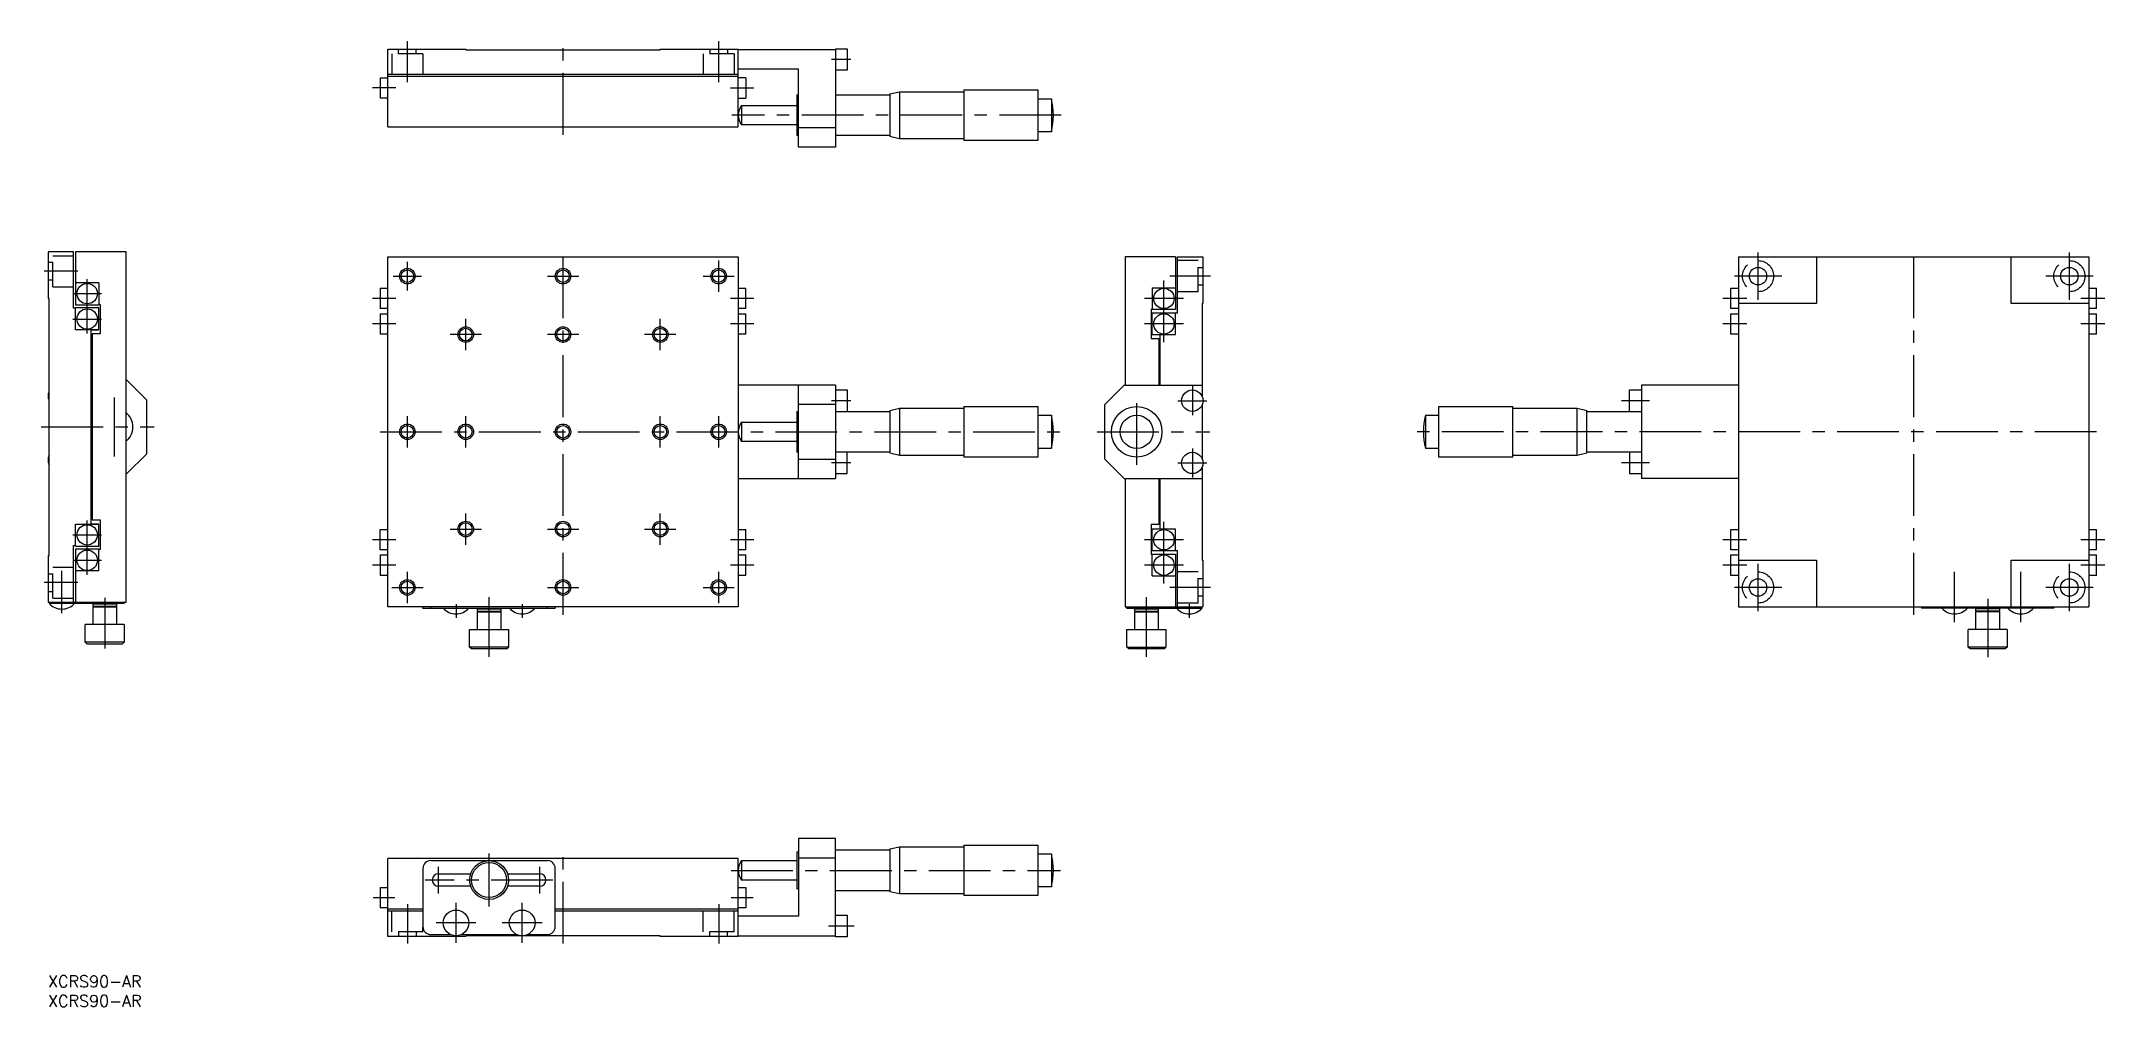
# Model space of a CAD drawing. Extents: x -2 to 529, y -8 to 240.
import ezdxf

# ---------------------------------------------------------------- set-up
doc = ezdxf.new("R2010")
doc.units = 0
doc.header["$LTSCALE"] = 0.5
doc.linetypes.add('CENTER', pattern=[50.8, 31.75, -6.35, 6.35, -6.35])
doc.linetypes.add('DASHED', pattern=[19.05, 12.7, -6.35])
for name, color, linetype in [('MSM_CENTER', 1, 'CENTER'), ('MSM_CONTINUOUS', 7, 'CONTINUOUS'), ('MSM_DASHED', 4, 'DASHED'), ('MSM_NARROW', 5, 'CONTINUOUS'), ('MSM_PART_NUMBER', 7, 'CONTINUOUS')]:
    doc.layers.add(name, color=color, linetype=linetype)
doc.styles.get("Standard").update_dxf_attribs({"font": 'txt.shx', "height": 3, "bigfont": 'bigfont.shx'})

# ---------------------------------------------------------------- blocks, each defined once
blk = doc.blocks.new('*U2')
at = {"layer": 'MSM_PART_NUMBER'}
blk.add_text('XCRS90-AR', height=3, dxfattribs=at).set_placement((0, -3))
blk = doc.blocks.new('*U3')
at = {"layer": 'MSM_PART_NUMBER'}
blk.add_text('XCRS90-AR', height=3, dxfattribs=at).set_placement((0, -8))

msp = doc.modelspace()

# ---------------------------------------------------------------- linework, layer by layer
at = {"layer": 'MSM_CENTER'}
for p, q in [((92.33, 229.6), (92.33, 240.1)), ((132.33, 216.1), (132.33, 239.9)), ((172.33, 229.6), (172.33, 240.1)), ((206.33, 235.4), (201.33, 235.4)), ((89.33, 228.1), (83.33, 228.1)), ((175.33, 228.1), (181.33, 228.1)), ((260.33, 221.1), (175.73, 221.1)), ((132.33, 92.74), (132.33, 186.74)), ((439.43, 173.66), (439.43, 185.83)), ((479.43, 92.74), (479.43, 186.74)), ((519.43, 173.66), (519.43, 185.83)), ((7.64, 180.99), (-1.04, 180.99)), ((92.33, 176.09), (92.33, 183.39)), ((172.33, 175.72), (172.33, 183.77)), ((6.34, 175.26), (13.76, 175.26)), ((10.05, 165.01), (10.05, 178.98)), ((88.68, 179.74), (95.98, 179.74)), ((128.3, 179.74), (136.35, 179.74)), ((168.3, 179.74), (176.35, 179.74)), ((286.75, 162.74), (286.75, 178.74)), ((298.75, 179.74), (288.25, 179.74)), ((445.51, 179.74), (433.34, 179.74)), ((525.51, 179.74), (513.34, 179.74)), ((89.33, 174.01), (83.33, 174.01)), ((181.33, 174.01), (175.33, 174.01)), ((291.75, 174.01), (281.75, 174.01)), ((436.51, 174.01), (430.34, 174.01)), ((528.51, 174.01), (522.34, 174.01)), ((6.34, 168.72), (13.76, 168.72)), ((89.33, 167.47), (83.33, 167.47)), ((111.35, 164.74), (103.3, 164.74)), ((107.33, 160.72), (107.33, 168.77)), ((136.35, 164.74), (128.3, 164.74)), ((161.35, 164.74), (153.3, 164.74)), ((157.33, 160.72), (157.33, 168.77)), ((181.33, 167.47), (175.33, 167.47)), ((291.75, 167.47), (281.75, 167.47)), ((436.51, 167.47), (430.34, 167.47)), ((528.51, 167.47), (522.34, 167.47)), ((17.05, 133.4), (17.05, 148.58)), ((294.05, 151.49), (294.05, 143.99)), ((92.33, 135.72), (92.33, 143.77)), ((107.33, 135.72), (107.33, 143.77)), ((157.33, 135.72), (157.33, 143.77)), ((172.33, 135.72), (172.33, 143.77)), ((206.33, 147.74), (201.33, 147.74)), ((279.75, 131.24), (279.75, 148.24)), ((290.3, 147.74), (297.8, 147.74)), ((411.51, 147.74), (404.34, 147.74)), ((-1.75, 140.99), (27.25, 140.99)), ((85.33, 139.74), (260.33, 139.74)), ((269.55, 139.74), (298.55, 139.74)), ((526.43, 139.74), (351.43, 139.74)), ((294.05, 135.49), (294.05, 127.99)), ((206.33, 131.74), (201.33, 131.74)), ((290.3, 131.74), (297.8, 131.74)), ((411.51, 131.74), (404.34, 131.74)), ((10.05, 103.01), (10.05, 116.98)), ((107.33, 110.72), (107.33, 118.77)), ((157.33, 110.72), (157.33, 118.77)), ((286.75, 100.74), (286.75, 116.74)), ((6.34, 113.26), (13.76, 113.26)), ((89.33, 112.01), (83.33, 112.01)), ((103.3, 114.74), (111.35, 114.74)), ((128.3, 114.74), (136.35, 114.74)), ((153.3, 114.74), (161.35, 114.74)), ((181.33, 112.01), (175.33, 112.01)), ((291.75, 112.01), (281.75, 112.01)), ((436.51, 112.01), (430.34, 112.01)), ((528.51, 112.01), (522.34, 112.01)), ((6.34, 106.72), (13.76, 106.72)), ((7.64, 100.99), (-1.04, 100.99)), ((3.55, 93.1), (3.55, 104.04)), ((89.33, 105.47), (83.33, 105.47)), ((92.33, 95.72), (92.33, 103.77)), ((172.33, 95.72), (172.33, 103.77)), ((181.33, 105.47), (175.33, 105.47)), ((291.75, 105.47), (281.75, 105.47)), ((436.51, 105.47), (430.34, 105.47)), ((439.43, 93.66), (439.43, 105.83)), ((489.93, 90.86), (489.93, 103.79)), ((506.93, 90.86), (506.93, 103.79)), ((519.43, 93.66), (519.43, 105.83)), ((528.51, 105.47), (522.34, 105.47)), ((14.55, 97.08), (14.55, 84.1)), ((88.3, 99.74), (96.35, 99.74)), ((113.33, 81.94), (113.33, 97.24)), ((128.3, 99.74), (136.35, 99.74)), ((168.3, 99.74), (176.35, 99.74)), ((282.25, 81.94), (282.25, 97.24)), ((298.75, 99.74), (288.25, 99.74)), ((445.51, 99.74), (433.34, 99.74)), ((498.43, 96.83), (498.43, 81.86)), ((525.51, 99.74), (513.34, 99.74)), ((104.83, 95.44), (104.83, 91.94)), ((121.83, 95.44), (121.83, 91.94)), ((293.25, 95.44), (293.25, 91.94)), ((132.33, 8.25), (132.33, 32.05)), ((100.33, 21.13), (100.33, 27.97)), ((113.33, 17.73), (113.33, 31.37)), ((126.33, 21.13), (126.33, 27.97)), ((175.51, 27.05), (260.15, 27.05)), ((129.75, 24.55), (96.91, 24.55)), ((83.51, 20.05), (89.15, 20.05)), ((92.33, 18.37), (92.33, 8.23)), ((104.83, 8.43), (104.83, 18.67)), ((121.83, 8.43), (121.83, 18.67)), ((172.33, 18.37), (172.33, 8.23)), ((175.51, 20.05), (181.15, 20.05)), ((109.95, 13.55), (99.71, 13.55)), ((126.95, 13.55), (116.71, 13.55)), ((200.51, 12.75), (207.15, 12.75))]:
    msp.add_line(p, q, dxfattribs=at)
at = {"layer": 'MSM_CONTINUOUS'}
for p, q in [((87.33, 238.1), (107.33, 238.1)), ((87.33, 218.1), (87.33, 238.1)), ((107.33, 238.1), (107.33, 237.9)), ((107.33, 237.9), (157.33, 237.9)), ((157.33, 238.1), (177.33, 238.1)), ((157.33, 237.9), (157.33, 238.1)), ((177.33, 218.1), (177.33, 238.1)), ((202.33, 237.9), (177.33, 237.9)), ((202.33, 238.15), (202.33, 212.9)), ((202.33, 238.15), (205.33, 238.15)), ((205.33, 238.15), (205.33, 232.65)), ((85.33, 230.73), (87.33, 230.73)), ((85.33, 230.73), (85.33, 225.48)), ((177.33, 231.6), (87.33, 231.6)), ((87.33, 231.1), (177.33, 231.1)), ((192.83, 232.9), (177.33, 232.9)), ((179.33, 230.73), (177.33, 230.73)), ((179.33, 230.73), (179.33, 225.48)), ((192.83, 212.9), (192.83, 232.9)), ((205.33, 232.65), (202.33, 232.65)), ((87.33, 225.48), (85.33, 225.48)), ((177.33, 225.48), (179.33, 225.48)), ((178.23, 223.6), (192.43, 223.6)), ((178.23, 223.6), (178.23, 218.6)), ((192.43, 226.35), (192.83, 226.35)), ((192.43, 226.35), (192.43, 215.85)), ((202.33, 226.35), (216.33, 226.35)), ((216.33, 226.6), (218.83, 227.15)), ((216.33, 226.6), (216.33, 215.6)), ((218.83, 227.15), (235.33, 227.15)), ((218.83, 227.15), (218.83, 215.05)), ((235.33, 227.6), (254.33, 227.6)), ((235.33, 227.6), (235.33, 214.6)), ((254.33, 227.6), (254.33, 214.6)), ((254.33, 225.35), (257.83, 225.35)), ((257.83, 225.35), (257.83, 216.85)), ((87.33, 218.1), (177.33, 218.1)), ((192.43, 218.6), (178.23, 218.6)), ((202.33, 217.9), (192.83, 217.9)), ((192.83, 215.85), (192.43, 215.85)), ((202.33, 212.9), (192.83, 212.9)), ((216.33, 215.85), (202.33, 215.85)), ((218.83, 215.05), (216.33, 215.6)), ((235.33, 215.05), (218.83, 215.05)), ((254.33, 214.6), (235.33, 214.6)), ((257.83, 216.85), (254.33, 216.85)), ((6.55, 185.99), (0.05, 185.99)), ((0.05, 185.99), (0.05, 173.99)), ((6.55, 171.49), (6.55, 185.99)), ((20.05, 185.99), (7.05, 185.99)), ((7.05, 185.99), (7.05, 172.39)), ((20.05, 95.99), (20.05, 185.99)), ((87.33, 184.74), (177.33, 184.74)), ((87.33, 94.74), (87.33, 184.74)), ((177.33, 184.74), (177.33, 94.74)), ((289.75, 184.74), (276.75, 184.74)), ((276.75, 184.74), (276.75, 151.74)), ((289.75, 184.74), (289.75, 171.14)), ((290.25, 184.74), (296.75, 184.74)), ((290.25, 170.24), (290.25, 184.74)), ((296.75, 184.74), (296.75, 172.74)), ((434.43, 184.74), (524.43, 184.74)), ((434.43, 184.74), (434.43, 94.74)), ((454.43, 184.74), (454.43, 172.74)), ((504.43, 172.74), (504.43, 184.74)), ((524.43, 184.74), (524.43, 94.74)), ((13.05, 177.99), (7.05, 177.99)), ((13.05, 177.99), (13.05, 172.39)), ((85.33, 176.64), (87.33, 176.64)), ((85.33, 176.64), (85.33, 171.39)), ((177.33, 176.64), (179.33, 176.64)), ((179.33, 171.39), (179.33, 176.64)), ((283.75, 176.74), (283.75, 171.14)), ((283.75, 176.74), (289.75, 176.74)), ((432.43, 176.64), (434.43, 176.64)), ((432.43, 171.39), (432.43, 176.64)), ((524.43, 176.64), (526.43, 176.64)), ((526.43, 171.39), (526.43, 176.64)), ((0.25, 173.99), (0.05, 173.99)), ((0.25, 107.99), (0.25, 173.99)), ((7.05, 171.49), (6.55, 171.49)), ((7.05, 172.39), (13.05, 172.39)), ((13.05, 171.59), (7.05, 171.59)), ((7.05, 165.99), (7.05, 171.59)), ((13.05, 172.49), (13.35, 172.49)), ((13.05, 165.99), (13.05, 171.59)), ((13.35, 172.49), (13.35, 164.89)), ((87.33, 171.39), (85.33, 171.39)), ((85.33, 170.1), (87.33, 170.1)), ((85.33, 170.1), (85.33, 164.85)), ((179.33, 171.39), (177.33, 171.39)), ((177.33, 170.1), (179.33, 170.1)), ((179.33, 164.85), (179.33, 170.1)), ((283.45, 171.24), (283.45, 163.74)), ((283.45, 171.24), (283.75, 171.24)), ((289.75, 171.14), (283.75, 171.14)), ((283.75, 164.74), (283.75, 170.34)), ((283.75, 170.34), (289.75, 170.34)), ((289.75, 164.74), (289.75, 170.34)), ((290.25, 170.24), (289.75, 170.24)), ((296.55, 172.74), (296.55, 148.89)), ((296.75, 172.74), (296.55, 172.74)), ((434.43, 171.39), (432.43, 171.39)), ((432.43, 170.1), (434.43, 170.1)), ((432.43, 164.85), (432.43, 170.1)), ((454.43, 172.74), (434.43, 172.74)), ((524.43, 172.74), (504.43, 172.74)), ((526.43, 171.39), (524.43, 171.39)), ((524.43, 170.1), (526.43, 170.1)), ((526.43, 164.85), (526.43, 170.1)), ((13.05, 165.99), (7.05, 165.99)), ((11.05, 115.99), (11.05, 165.99)), ((11.05, 165.99), (13.05, 165.99)), ((11.35, 164.89), (11.35, 117.09)), ((13.35, 164.89), (11.35, 164.89)), ((87.33, 164.85), (85.33, 164.85)), ((179.33, 164.85), (177.33, 164.85)), ((283.75, 164.74), (289.75, 164.74)), ((285.75, 151.74), (285.75, 164.74)), ((434.43, 164.85), (432.43, 164.85)), ((526.43, 164.85), (524.43, 164.85)), ((283.45, 163.74), (285.45, 163.74)), ((285.45, 163.74), (285.45, 151.74)), ((11.35, 152.99), (11.05, 152.99)), ((20.25, 152.99), (20.05, 152.99)), ((20.25, 152.99), (25.25, 147.99)), ((202.33, 151.74), (177.33, 151.74)), ((192.83, 127.74), (192.83, 151.74)), ((202.33, 151.74), (202.33, 127.74)), ((202.33, 150.49), (205.33, 150.49)), ((205.33, 150.49), (205.33, 144.99)), ((276.55, 151.74), (271.55, 146.74)), ((276.55, 151.74), (296.55, 151.74)), ((406.43, 150.49), (409.43, 150.49)), ((406.43, 144.99), (406.43, 150.49)), ((409.43, 151.74), (409.43, 127.74)), ((434.43, 151.74), (409.43, 151.74)), ((25.25, 147.99), (25.25, 133.99)), ((192.43, 144.99), (192.83, 144.99)), ((192.43, 144.99), (192.43, 134.49)), ((202.33, 146.74), (192.83, 146.74)), ((202.33, 144.99), (216.33, 144.99)), ((216.33, 145.24), (218.83, 145.79)), ((216.33, 145.24), (216.33, 134.24)), ((218.83, 145.79), (235.33, 145.79)), ((218.83, 145.79), (218.83, 133.69)), ((235.33, 146.24), (254.33, 146.24)), ((235.33, 146.24), (235.33, 133.24)), ((254.33, 146.24), (254.33, 133.24)), ((254.33, 143.99), (257.83, 143.99)), ((257.83, 143.99), (257.83, 135.49)), ((271.55, 132.74), (271.55, 146.74)), ((296.55, 146.6), (296.55, 132.89)), ((353.93, 143.99), (357.43, 143.99)), ((353.93, 143.99), (353.93, 135.49)), ((357.43, 146.24), (376.43, 146.24)), ((357.43, 133.24), (357.43, 146.24)), ((376.43, 133.24), (376.43, 146.24)), ((376.43, 145.79), (392.93, 145.79)), ((392.93, 145.79), (395.43, 145.24)), ((392.93, 133.69), (392.93, 145.79)), ((395.43, 134.24), (395.43, 145.24)), ((395.43, 144.99), (409.43, 144.99)), ((178.23, 142.24), (192.43, 142.24)), ((178.23, 142.24), (178.23, 137.24)), ((25.25, 133.99), (20.25, 128.99)), ((192.43, 137.24), (178.23, 137.24)), ((192.83, 134.49), (192.43, 134.49)), ((192.83, 132.74), (202.33, 132.74)), ((216.33, 134.49), (202.33, 134.49)), ((205.33, 128.99), (205.33, 134.49)), ((218.83, 133.69), (216.33, 134.24)), ((235.33, 133.69), (218.83, 133.69)), ((254.33, 133.24), (235.33, 133.24)), ((257.83, 135.49), (254.33, 135.49)), ((276.55, 127.74), (271.55, 132.74)), ((357.43, 135.49), (353.93, 135.49)), ((376.43, 133.24), (357.43, 133.24)), ((392.93, 133.69), (376.43, 133.69)), ((395.43, 134.24), (392.93, 133.69)), ((409.43, 134.49), (395.43, 134.49)), ((406.43, 134.49), (406.43, 128.99)), ((11.35, 128.99), (11.05, 128.99)), ((20.25, 128.99), (20.05, 128.99)), ((177.33, 127.74), (202.33, 127.74)), ((202.33, 128.99), (205.33, 128.99)), ((276.55, 127.74), (296.55, 127.74)), ((276.75, 127.74), (276.75, 94.74)), ((285.45, 127.74), (285.45, 115.94)), ((285.75, 114.74), (285.75, 127.74)), ((296.55, 130.6), (296.55, 106.74)), ((406.43, 128.99), (409.43, 128.99)), ((434.43, 127.74), (409.43, 127.74)), ((11.35, 117.09), (13.35, 117.09)), ((13.35, 117.09), (13.35, 109.49)), ((7.05, 115.99), (13.05, 115.99)), ((7.05, 110.39), (7.05, 115.99)), ((13.05, 115.99), (11.05, 115.99)), ((13.05, 110.39), (13.05, 115.99)), ((85.33, 114.64), (87.33, 114.64)), ((85.33, 109.39), (85.33, 114.64)), ((177.33, 114.64), (179.33, 114.64)), ((179.33, 109.39), (179.33, 114.64)), ((283.45, 115.94), (283.45, 108.24)), ((285.45, 115.94), (283.45, 115.94)), ((283.75, 109.14), (283.75, 114.74)), ((289.75, 114.74), (283.75, 114.74)), ((289.75, 109.14), (289.75, 114.74)), ((432.43, 114.64), (434.43, 114.64)), ((432.43, 109.39), (432.43, 114.64)), ((524.43, 114.64), (526.43, 114.64)), ((526.43, 109.39), (526.43, 114.64)), ((0.05, 107.99), (0.05, 95.99)), ((0.05, 107.99), (0.25, 107.99)), ((6.55, 95.99), (6.55, 110.49)), ((6.55, 110.49), (7.05, 110.49)), ((7.05, 110.39), (13.05, 110.39)), ((7.05, 109.59), (7.05, 95.99)), ((13.05, 109.59), (7.05, 109.59)), ((13.05, 103.99), (13.05, 109.59)), ((13.35, 109.49), (13.05, 109.49)), ((87.33, 109.39), (85.33, 109.39)), ((85.33, 108.1), (87.33, 108.1)), ((85.33, 108.1), (85.33, 102.85)), ((179.33, 109.39), (177.33, 109.39)), ((177.33, 108.1), (179.33, 108.1)), ((179.33, 102.85), (179.33, 108.1)), ((283.75, 108.24), (283.45, 108.24)), ((289.75, 109.14), (283.75, 109.14)), ((283.75, 102.74), (283.75, 108.34)), ((283.75, 108.34), (289.75, 108.34)), ((289.75, 109.24), (290.25, 109.24)), ((289.75, 108.34), (289.75, 94.74)), ((290.25, 94.74), (290.25, 109.24)), ((296.55, 106.74), (296.75, 106.74)), ((296.75, 106.74), (296.75, 94.74)), ((434.43, 109.39), (432.43, 109.39)), ((432.43, 108.1), (434.43, 108.1)), ((432.43, 102.85), (432.43, 108.1)), ((434.43, 106.74), (454.43, 106.74)), ((454.43, 106.74), (454.43, 94.74)), ((504.43, 94.74), (504.43, 106.74)), ((504.43, 106.74), (524.43, 106.74)), ((526.43, 109.39), (524.43, 109.39)), ((524.43, 108.1), (526.43, 108.1)), ((526.43, 102.85), (526.43, 108.1)), ((13.05, 103.99), (7.05, 103.99)), ((87.33, 102.85), (85.33, 102.85)), ((179.33, 102.85), (177.33, 102.85)), ((283.75, 102.74), (289.75, 102.74)), ((434.43, 102.85), (432.43, 102.85)), ((526.43, 102.85), (524.43, 102.85)), ((0.05, 95.99), (20.05, 95.99)), ((0.25, 95.69), (19.55, 95.69)), ((0.55, 95.99), (0.55, 95.69)), ((11.55, 95.49), (11.75, 95.69)), ((11.55, 94.89), (11.55, 95.49)), ((17.55, 95.49), (11.55, 95.49)), ((17.35, 95.69), (17.55, 95.49)), ((17.55, 95.49), (17.55, 94.89)), ((19.55, 95.99), (19.55, 95.69)), ((9.55, 85.69), (9.55, 90.19)), ((19.55, 90.19), (9.55, 90.19)), ((11.75, 94.69), (11.55, 94.89)), ((17.55, 94.89), (11.55, 94.89)), ((11.55, 90.19), (11.55, 94.69)), ((17.55, 94.69), (11.55, 94.69)), ((17.55, 94.89), (17.35, 94.69)), ((17.55, 94.69), (17.55, 90.19)), ((19.55, 90.19), (19.55, 85.69)), ((177.33, 94.74), (87.33, 94.74)), ((96.33, 94.44), (96.33, 94.74)), ((96.33, 94.44), (130.33, 94.44)), ((98.33, 94.74), (98.33, 94.44)), ((110.33, 94.24), (110.53, 94.44)), ((110.33, 93.64), (110.33, 94.24)), ((110.33, 94.24), (116.33, 94.24)), ((110.53, 93.44), (110.33, 93.64)), ((110.33, 93.64), (116.33, 93.64)), ((110.33, 88.94), (110.33, 93.44)), ((110.33, 93.44), (116.33, 93.44)), ((116.13, 94.44), (116.33, 94.24)), ((116.33, 93.64), (116.13, 93.44)), ((116.33, 94.24), (116.33, 93.64)), ((116.33, 93.44), (116.33, 88.94)), ((128.33, 94.44), (128.33, 94.74)), ((130.33, 94.74), (130.33, 94.44)), ((276.75, 94.74), (296.75, 94.74)), ((277.25, 94.44), (277.25, 94.74)), ((277.25, 94.44), (296.55, 94.44)), ((279.25, 94.74), (279.25, 94.44)), ((279.25, 94.24), (279.45, 94.44)), ((279.25, 93.64), (279.25, 94.24)), ((279.25, 94.24), (285.25, 94.24)), ((279.45, 93.44), (279.25, 93.64)), ((279.25, 93.64), (285.25, 93.64)), ((279.25, 88.94), (279.25, 93.44)), ((279.25, 93.44), (285.25, 93.44)), ((285.05, 94.44), (285.25, 94.24)), ((285.25, 93.64), (285.05, 93.44)), ((285.25, 94.24), (285.25, 93.64)), ((285.25, 93.44), (285.25, 88.94)), ((294.25, 94.44), (294.25, 94.74)), ((296.25, 94.74), (296.25, 94.44)), ((434.43, 94.74), (524.43, 94.74)), ((481.43, 94.74), (481.43, 94.44)), ((515.43, 94.44), (481.43, 94.44)), ((495.43, 94.24), (495.63, 94.44)), ((495.43, 93.64), (495.43, 94.24)), ((501.43, 94.24), (495.43, 94.24)), ((495.63, 93.44), (495.43, 93.64)), ((501.43, 93.64), (495.43, 93.64)), ((495.43, 88.94), (495.43, 93.44)), ((501.43, 93.44), (495.43, 93.44)), ((501.23, 94.44), (501.43, 94.24)), ((501.43, 93.64), (501.23, 93.44)), ((501.43, 94.24), (501.43, 93.64)), ((501.43, 93.44), (501.43, 88.94)), ((515.43, 94.74), (515.43, 94.44)), ((10.05, 85.19), (9.55, 85.69)), ((19.55, 85.69), (9.55, 85.69)), ((19.05, 85.19), (10.05, 85.19)), ((19.55, 85.69), (19.05, 85.19)), ((108.33, 84.44), (108.33, 88.94)), ((108.33, 88.94), (118.33, 88.94)), ((118.33, 88.94), (118.33, 84.44)), ((277.25, 84.44), (277.25, 88.94)), ((277.25, 88.94), (287.25, 88.94)), ((287.25, 88.94), (287.25, 84.44)), ((493.43, 84.44), (493.43, 88.94)), ((503.43, 88.94), (493.43, 88.94)), ((503.43, 88.94), (503.43, 84.44)), ((108.83, 83.94), (108.33, 84.44)), ((118.33, 84.44), (108.33, 84.44)), ((117.83, 83.94), (108.83, 83.94)), ((117.83, 83.94), (118.33, 84.44)), ((277.75, 83.94), (277.25, 84.44)), ((277.25, 84.44), (287.25, 84.44)), ((286.75, 83.94), (277.75, 83.94)), ((286.75, 83.94), (287.25, 84.44)), ((493.93, 83.94), (493.43, 84.44)), ((503.43, 84.44), (493.43, 84.44)), ((502.93, 83.94), (493.93, 83.94)), ((503.43, 84.44), (502.93, 83.94)), ((192.83, 35.25), (192.83, 15.25)), ((202.33, 35.25), (192.83, 35.25)), ((202.33, 10), (202.33, 35.25)), ((202.33, 32.3), (216.33, 32.3)), ((216.33, 32.55), (218.83, 33.1)), ((216.33, 32.55), (216.33, 21.55)), ((218.83, 33.1), (235.33, 33.1)), ((218.83, 33.1), (218.83, 21)), ((235.33, 33.55), (254.33, 33.55)), ((235.33, 33.55), (235.33, 20.55)), ((254.33, 33.55), (254.33, 20.55)), ((177.33, 30.05), (87.33, 30.05)), ((87.33, 10.05), (87.33, 30.05)), ((96.33, 27.55), (96.33, 12.55)), ((98.33, 29.55), (128.33, 29.55)), ((130.33, 12.55), (130.33, 27.55)), ((177.33, 10.05), (177.33, 30.05)), ((178.23, 29.55), (192.43, 29.55)), ((178.23, 29.55), (178.23, 24.55)), ((192.43, 31.8), (192.83, 31.8)), ((192.43, 31.8), (192.43, 22.3)), ((192.83, 30.25), (202.33, 30.25)), ((254.33, 31.3), (257.83, 31.3)), ((257.83, 31.3), (257.83, 22.8)), ((85.33, 22.67), (87.33, 22.67)), ((85.33, 22.67), (85.33, 17.42)), ((100.33, 26.15), (108.59, 26.15)), ((108.59, 22.95), (100.33, 22.95)), ((118.07, 26.15), (126.33, 26.15)), ((126.33, 22.95), (118.07, 22.95)), ((177.33, 22.67), (179.33, 22.67)), ((192.43, 24.55), (178.23, 24.55)), ((179.33, 22.67), (179.33, 17.42)), ((192.83, 22.3), (192.43, 22.3)), ((216.33, 21.8), (202.33, 21.8)), ((218.83, 21), (216.33, 21.55)), ((257.83, 22.8), (254.33, 22.8)), ((87.33, 17.42), (85.33, 17.42)), ((96.33, 17.05), (87.33, 17.05)), ((96.33, 16.55), (87.33, 16.55)), ((177.33, 17.05), (130.33, 17.05)), ((177.33, 16.55), (130.33, 16.55)), ((179.33, 17.42), (177.33, 17.42)), ((235.33, 21), (218.83, 21)), ((254.33, 20.55), (235.33, 20.55)), ((192.83, 15.25), (177.33, 15.25)), ((202.33, 15.5), (205.33, 15.5)), ((205.33, 15.5), (205.33, 10)), ((107.33, 10.05), (87.33, 10.05)), ((98.33, 10.55), (103.45, 10.55)), ((106.2, 10.55), (120.45, 10.55)), ((157.33, 10.25), (107.33, 10.25)), ((107.33, 10.25), (107.33, 10.05)), ((123.2, 10.55), (128.33, 10.55)), ((157.33, 10.05), (157.33, 10.25)), ((177.33, 10.05), (157.33, 10.05)), ((177.33, 10.25), (202.33, 10.25)), ((205.33, 10), (202.33, 10))]:
    msp.add_line(p, q, dxfattribs=at)
for centre, radius in [((92.33, 179.74), 1.62), ((132.33, 179.74), 1.62), ((172.33, 179.74), 1.62), ((439.43, 179.74), 2.25), ((519.43, 179.74), 2.25), ((10.05, 175.26), 2.63), ((286.75, 174.01), 2.62), ((10.05, 168.72), 2.62), ((286.75, 167.47), 2.62), ((107.33, 164.74), 1.62), ((132.33, 164.74), 1.62), ((157.33, 164.74), 1.62), ((294.05, 147.74), 2.75), ((279.75, 139.74), 6.5), ((279.75, 139.74), 4.25), ((92.33, 139.74), 1.62), ((107.33, 139.74), 1.62), ((132.33, 139.74), 1.62), ((157.33, 139.74), 1.62), ((172.33, 139.74), 1.62), ((294.05, 131.74), 2.75), ((10.05, 113.26), 2.62), ((107.33, 114.74), 1.62), ((132.33, 114.74), 1.62), ((157.33, 114.74), 1.62), ((286.75, 112.01), 2.62), ((10.05, 106.72), 2.63), ((286.75, 105.47), 2.63), ((92.33, 99.74), 1.62), ((132.33, 99.74), 1.62), ((172.33, 99.74), 1.62), ((439.43, 99.74), 2.25), ((519.43, 99.74), 2.25), ((113.33, 24.55), 5), ((113.33, 24.55), 4.5), ((104.83, 13.55), 3.3), ((121.83, 13.55), 3.3)]:
    msp.add_circle(centre, radius, dxfattribs=at)
for centre, radius, start, end in [((181.25, 221.1), 3.92, 140.4022, 219.5978), ((240.02, 221.1), 18.31, 346.5803, 13.4197), ((2.75, 148.99), 2.75, 155.38, 204.62), ((17.05, 140.99), 4.75, 309.1667, 50.8333), ((240.02, 139.74), 18.31, 346.5803, 13.4197), ((371.74, 139.74), 18.31, 166.5803, 193.4197), ((181.25, 139.74), 3.92, 140.4022, 219.5978), ((2.75, 132.49), 2.75, 155.38, 204.62), ((3.55, 98.57), 4.38, 221.1121, 318.8879), ((104.83, 97.31), 4.37, 221.0348, 318.9652), ((121.83, 97.31), 4.37, 221.0348, 318.9652), ((293.25, 97.31), 4.37, 221.0348, 318.9652), ((489.93, 97.32), 4.38, 221.1121, 318.8879), ((506.93, 97.32), 4.38, 221.1121, 318.8879), ((98.33, 27.55), 2, 90, 180), ((128.33, 27.55), 2, 0, 90), ((181.25, 27.05), 3.92, 140.4022, 219.5978), ((240.02, 27.05), 18.31, 346.5803, 13.4197), ((100.33, 24.55), 1.6, 90, 270), ((126.33, 24.55), 1.6, 270, 90), ((98.33, 12.55), 2, 180, 270), ((128.33, 12.55), 2, 270, 0)]:
    msp.add_arc(centre, radius, start, end, dxfattribs=at)
at = {"layer": 'MSM_DASHED'}
for p, q in [((88.33, 236.9), (88.33, 231.6)), ((96.33, 236.9), (88.33, 236.9)), ((90.08, 236.9), (90.08, 238.1)), ((94.58, 236.9), (94.58, 238.1)), ((96.33, 236.9), (96.33, 231.6)), ((168.33, 236.9), (168.33, 231.6)), ((176.33, 236.9), (168.33, 236.9)), ((170.08, 238.1), (170.08, 236.9)), ((174.58, 238.1), (174.58, 236.9)), ((176.33, 236.9), (176.33, 231.6)), ((1.25, 183.21), (0.05, 183.21)), ((1.25, 184.96), (6.55, 184.96)), ((1.25, 176.96), (1.25, 184.96)), ((295.55, 183.74), (290.25, 183.74)), ((295.55, 175.74), (295.55, 183.74)), ((295.55, 181.99), (296.75, 181.99)), ((1.25, 178.71), (0.05, 178.71)), ((1.25, 176.96), (6.55, 176.96)), ((295.55, 175.74), (290.25, 175.74)), ((295.55, 177.49), (296.75, 177.49)), ((0.05, 103.24), (1.25, 103.24)), ((1.25, 104.99), (6.55, 104.99)), ((1.25, 96.99), (1.25, 104.99)), ((295.55, 103.74), (290.25, 103.74)), ((295.55, 95.74), (295.55, 103.74)), ((296.75, 101.99), (295.55, 101.99)), ((0.05, 98.74), (1.25, 98.74)), ((1.25, 96.99), (6.55, 96.99)), ((295.55, 95.74), (290.25, 95.74)), ((296.75, 97.49), (295.55, 97.49)), ((88.33, 11.25), (88.33, 16.55)), ((168.33, 11.25), (168.33, 16.55)), ((176.33, 11.25), (176.33, 16.55)), ((96.33, 11.25), (88.33, 11.25)), ((90.08, 11.25), (90.08, 10.05)), ((94.58, 11.25), (94.58, 10.05)), ((96.33, 11.25), (96.33, 12.55)), ((176.33, 11.25), (168.33, 11.25)), ((170.08, 10.05), (170.08, 11.25)), ((174.58, 10.05), (174.58, 11.25))]:
    msp.add_line(p, q, dxfattribs=at)
for centre in [(439.43, 179.74), (519.43, 179.74), (439.43, 99.74), (519.43, 99.74)]:
    msp.add_circle(centre, 4, dxfattribs=at)
at = {"layer": 'MSM_NARROW'}
for centre in [(92.33, 179.74), (132.33, 179.74), (172.33, 179.74), (107.33, 164.74), (132.33, 164.74), (157.33, 164.74), (92.33, 139.74), (107.33, 139.74), (132.33, 139.74), (157.33, 139.74), (172.33, 139.74), (107.33, 114.74), (132.33, 114.74), (157.33, 114.74), (92.33, 99.74), (132.33, 99.74), (172.33, 99.74)]:
    msp.add_circle(centre, 2, dxfattribs=at)

# ---------------------------------------------------------------- block references
at = {"layer": 'MSM_CONTINUOUS'}
for name in ['*U2', '*U3']:
    msp.add_blockref(name, (0, 0), dxfattribs=at)

doc.saveas('drawing.dxf')
